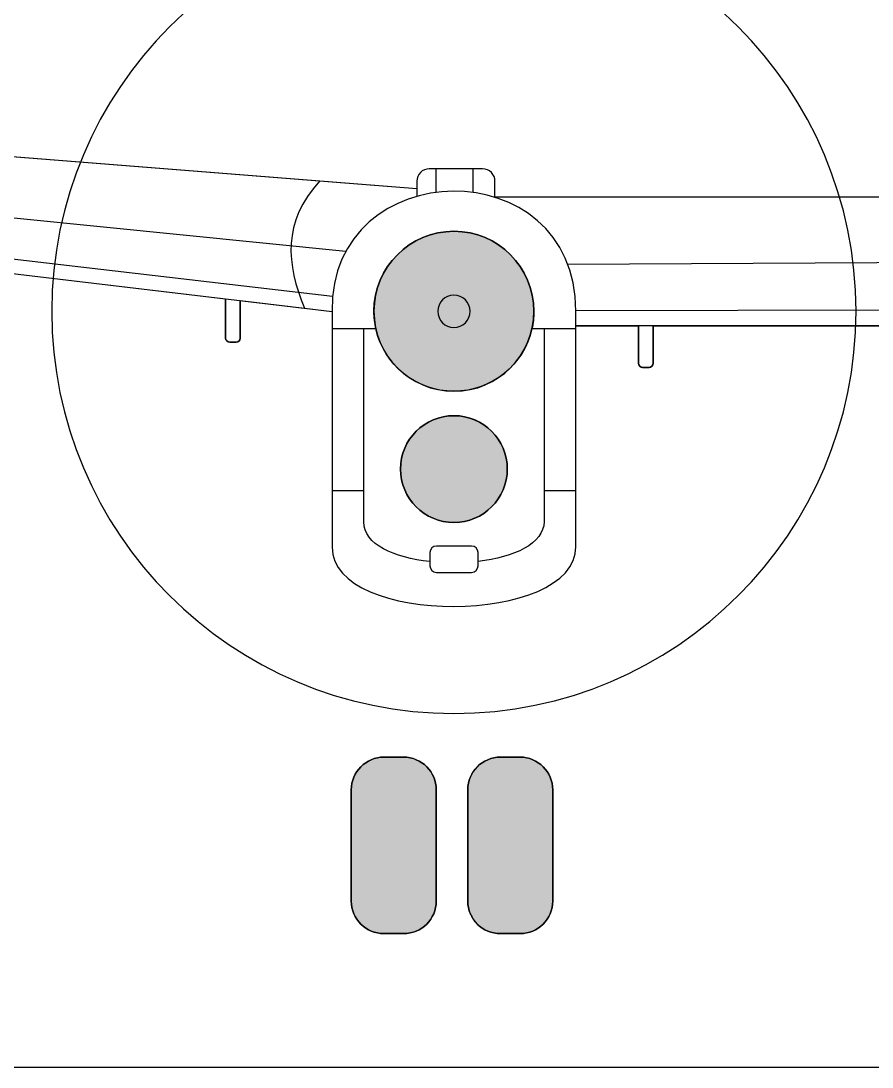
# Model space of a CAD drawing. Extents: x 65 to 355, y 40 to 244.
# Drawn here: x 236.07 to 254.15, y 185.97 to 208.19 of the extents above; entities that cross this region are included whole.
import ezdxf

# ---------------------------------------------------------------- set-up
doc = ezdxf.new("R2010")
doc.units = 0
doc.header["$MEASUREMENT"] = 0
doc.layers.add('4-VIEW', color=7, linetype='CONTINUOUS')
doc.layers.add('SOLIDS', color=7, linetype='CONTINUOUS')

# ---------------------------------------------------------------- blocks, each defined once
blk = doc.blocks.new('BLOCK_2')
at = {"layer": '4-VIEW', "color": 7}
for points in [[(242.972, 203.295), (206.306, 206.974)], [(242.693, 202.34), (207.276, 206.462)], [(244.882, 205.048), (244.882, 204.549)], [(245.673, 205.048), (245.673, 204.548)], [(282.005, 204.444), (246.141, 204.444)], [(259.498, 203.083), (247.686, 203.018)], [(258.177, 202.053), (247.857, 202.031)], [(258.051, 201.718), (247.857, 201.718)], [(243.611, 201.651), (242.681, 201.651)], [(247.857, 201.651), (246.926, 201.651)], [(243.354, 198.208), (242.681, 198.208)], [(247.857, 198.208), (247.182, 198.208)]]:
    blk.add_lwpolyline(points, dxfattribs=at)
for points, knots in [([(245.268, 193.484), (240.552, 193.484), (236.729, 197.307), (236.729, 202.023), (236.729, 206.739), (240.552, 210.562), (245.268, 210.562), (249.984, 210.562), (253.807, 206.739), (253.807, 202.023), (253.807, 197.307), (249.984, 193.484), (245.268, 193.484)], [0, 0, 0, 0, 1, 1, 1, 2, 2, 2, 3, 3, 3, 4, 4, 4, 4]), ([(244.481, 204.624), (244.481, 204.624), (206.265, 207.645), (206.265, 207.645), (204.632, 207.774), (205.623, 206.425), (206.48, 206.323), (206.48, 206.323), (242.681, 202.022), (242.681, 202.022)], [0, 0, 0, 0, 1, 1, 1, 2, 2, 2, 3, 3, 3, 3]), ([(242.681, 202.022), (242.638, 205.382), (247.857, 205.466), (247.857, 202.023), (247.857, 202.023), (247.857, 202.022), (247.857, 202.022), (247.857, 202.022), (247.857, 197.024), (247.857, 197.024), (247.857, 195.343), (242.681, 195.327), (242.681, 197.016), (242.681, 197.016), (242.681, 202.022), (242.681, 202.022), (242.681, 202.022), (242.681, 202.022), (242.681, 202.022)], [0, 0, 0, 0, 1, 1, 1, 2, 2, 2, 3, 3, 3, 4, 4, 4, 5, 5, 5, 6, 6, 6, 6]), ([(246.141, 204.444), (246.141, 204.444), (246.141, 204.784), (246.141, 204.784), (246.141, 204.929), (246.022, 205.048), (245.877, 205.048), (245.877, 205.048), (244.745, 205.048), (244.745, 205.048), (244.599, 205.048), (244.481, 204.929), (244.481, 204.784), (244.481, 204.784), (244.481, 204.465), (244.481, 204.465)], [0, 0, 0, 0, 1, 1, 1, 2, 2, 2, 3, 3, 3, 4, 4, 4, 5, 5, 5, 5]), ([(245.268, 200.325), (244.331, 200.325), (243.57, 201.085), (243.57, 202.023), (243.57, 202.961), (244.331, 203.722), (245.268, 203.722), (246.207, 203.722), (246.967, 202.961), (246.967, 202.023), (246.967, 201.085), (246.207, 200.325), (245.268, 200.325), (245.268, 200.325), (245.268, 200.325), (245.268, 200.325)], [0, 0, 0, 0, 1, 1, 1, 2, 2, 2, 3, 3, 3, 4, 4, 4, 5, 5, 5, 5]), ([(240.732, 202.253), (240.732, 202.253), (240.732, 201.455), (240.732, 201.455), (240.732, 201.407), (240.692, 201.367), (240.644, 201.367), (240.644, 201.367), (240.508, 201.367), (240.508, 201.367), (240.459, 201.367), (240.419, 201.407), (240.419, 201.455), (240.419, 201.455), (240.419, 202.291), (240.419, 202.291)], [0, 0, 0, 0, 1, 1, 1, 2, 2, 2, 3, 3, 3, 4, 4, 4, 5, 5, 5, 5]), ([(245.268, 201.68), (245.079, 201.68), (244.926, 201.834), (244.926, 202.023), (244.926, 202.212), (245.079, 202.366), (245.268, 202.366), (245.458, 202.366), (245.612, 202.212), (245.612, 202.023), (245.612, 201.834), (245.458, 201.68), (245.268, 201.68), (245.268, 201.68), (245.268, 201.68), (245.268, 201.68)], [0, 0, 0, 0, 1, 1, 1, 2, 2, 2, 3, 3, 3, 4, 4, 4, 5, 5, 5, 5]), ([(249.501, 201.718), (249.501, 201.718), (249.501, 200.92), (249.501, 200.92), (249.501, 200.872), (249.461, 200.832), (249.412, 200.832), (249.412, 200.832), (249.276, 200.832), (249.276, 200.832), (249.227, 200.832), (249.188, 200.872), (249.188, 200.92), (249.188, 200.92), (249.188, 201.718), (249.188, 201.718)], [0, 0, 0, 0, 1, 1, 1, 2, 2, 2, 3, 3, 3, 4, 4, 4, 5, 5, 5, 5]), ([(244.757, 196.709), (243.998, 196.792), (243.354, 197.072), (243.354, 197.55), (243.354, 197.55), (243.354, 201.651), (243.354, 201.651)], [0, 0, 0, 0, 1, 1, 1, 2, 2, 2, 2]), ([(247.182, 201.651), (247.182, 201.651), (247.182, 197.558), (247.182, 197.558), (247.182, 197.084), (246.539, 196.801), (245.781, 196.713)], [0, 0, 0, 0, 1, 1, 1, 2, 2, 2, 2]), ([(245.268, 197.539), (244.642, 197.539), (244.135, 198.047), (244.135, 198.673), (244.135, 199.299), (244.642, 199.807), (245.268, 199.807), (245.895, 199.807), (246.402, 199.299), (246.402, 198.673), (246.402, 198.047), (245.895, 197.539), (245.268, 197.539), (245.268, 197.539), (245.268, 197.539), (245.268, 197.539)], [0, 0, 0, 0, 1, 1, 1, 2, 2, 2, 3, 3, 3, 4, 4, 4, 5, 5, 5, 5]), ([(245.641, 196.48), (245.641, 196.48), (244.896, 196.48), (244.896, 196.48), (244.82, 196.48), (244.757, 196.543), (244.757, 196.62), (244.757, 196.62), (244.757, 196.899), (244.757, 196.899), (244.757, 196.976), (244.82, 197.038), (244.896, 197.038), (244.896, 197.038), (245.641, 197.038), (245.641, 197.038), (245.718, 197.038), (245.781, 196.976), (245.781, 196.899), (245.781, 196.899), (245.781, 196.62), (245.781, 196.62), (245.781, 196.543), (245.718, 196.48), (245.641, 196.48), (245.641, 196.48), (245.641, 196.48), (245.641, 196.48)], [0, 0, 0, 0, 1, 1, 1, 2, 2, 2, 3, 3, 3, 4, 4, 4, 5, 5, 5, 6, 6, 6, 7, 7, 7, 8, 8, 8, 9, 9, 9, 9]), ([(244.202, 192.556), (244.202, 192.556), (243.782, 192.556), (243.782, 192.556), (243.402, 192.556), (243.09, 192.244), (243.09, 191.863), (243.09, 191.863), (243.09, 189.5), (243.09, 189.5), (243.09, 189.12), (243.402, 188.808), (243.782, 188.808), (243.782, 188.808), (244.202, 188.808), (244.202, 188.808), (244.582, 188.808), (244.894, 189.12), (244.894, 189.5), (244.894, 189.5), (244.894, 191.863), (244.894, 191.863), (244.894, 192.244), (244.582, 192.556), (244.202, 192.556), (244.202, 192.556), (244.202, 192.556), (244.202, 192.556)], [0, 0, 0, 0, 1, 1, 1, 2, 2, 2, 3, 3, 3, 4, 4, 4, 5, 5, 5, 6, 6, 6, 7, 7, 7, 8, 8, 8, 9, 9, 9, 9]), ([(246.675, 192.556), (246.675, 192.556), (246.255, 192.556), (246.255, 192.556), (245.874, 192.556), (245.563, 192.244), (245.563, 191.863), (245.563, 191.863), (245.563, 189.5), (245.563, 189.5), (245.563, 189.12), (245.874, 188.808), (246.255, 188.808), (246.255, 188.808), (246.675, 188.808), (246.675, 188.808), (247.055, 188.808), (247.367, 189.12), (247.367, 189.5), (247.367, 189.5), (247.367, 191.863), (247.367, 191.863), (247.367, 192.244), (247.055, 192.556), (246.675, 192.556), (246.675, 192.556), (246.675, 192.556), (246.675, 192.556)], [0, 0, 0, 0, 1, 1, 1, 2, 2, 2, 3, 3, 3, 4, 4, 4, 5, 5, 5, 6, 6, 6, 7, 7, 7, 8, 8, 8, 9, 9, 9, 9])]:
    blk.add_open_spline(points, degree=3, knots=knots, dxfattribs=at)
blk.add_open_spline([(242.416, 204.787), (241.622, 203.925), (241.709, 203.016), (242.095, 202.091)], degree=3, dxfattribs=at)

msp = doc.modelspace()

# ---------------------------------------------------------------- hatches: boundary and pattern name
at = {"layer": 'SOLIDS'}
h = msp.add_hatch(color=7, dxfattribs=at)
edge = h.paths.add_edge_path()
edge.add_spline(control_points=[(245.268, 203.722), (244.33, 203.722), (243.57, 202.961), (243.57, 202.023), (243.57, 201.895), (243.584, 201.771), (243.611, 201.651), (243.78, 200.892), (244.458, 200.325), (245.268, 200.325), (246.078, 200.325), (246.756, 200.892), (246.926, 201.651), (246.953, 201.771), (246.966, 201.895), (246.966, 202.023), (246.966, 202.961), (246.207, 203.722), (245.268, 203.722), (245.268, 203.722), (245.268, 203.722), (245.268, 203.722)], knot_values=[0, 0, 0, 0, 1, 1, 1, 2, 2, 2, 3, 3, 3, 4, 4, 4, 5, 5, 5, 6, 6, 6, 7, 7, 7, 7], degree=3, periodic=1)
edge = h.paths.add_edge_path()
edge.add_spline(control_points=[(245.268, 199.807), (244.642, 199.807), (244.135, 199.299), (244.135, 198.673), (244.135, 198.047), (244.642, 197.539), (245.268, 197.539), (245.894, 197.539), (246.402, 198.047), (246.402, 198.673), (246.402, 199.299), (245.894, 199.807), (245.268, 199.807)], knot_values=[0, 0, 0, 0, 1, 1, 1, 2, 2, 2, 3, 3, 3, 4, 4, 4, 4], degree=3, periodic=1)
h = msp.add_hatch(color=7, dxfattribs=at)
edge = h.paths.add_edge_path()
edge.add_spline(control_points=[(243.782, 192.556), (243.782, 192.556), (244.201, 192.556), (244.201, 192.556), (244.582, 192.556), (244.894, 192.244), (244.894, 191.863), (244.894, 191.863), (244.894, 189.5), (244.894, 189.5), (244.894, 189.12), (244.582, 188.808), (244.201, 188.808), (244.201, 188.808), (243.782, 188.808), (243.782, 188.808), (243.402, 188.808), (243.09, 189.12), (243.09, 189.5), (243.09, 189.5), (243.09, 191.863), (243.09, 191.863), (243.09, 192.244), (243.402, 192.556), (243.782, 192.556)], knot_values=[0, 0, 0, 0, 1, 1, 1, 2, 2, 2, 3, 3, 3, 4, 4, 4, 5, 5, 5, 6, 6, 6, 7, 7, 7, 8, 8, 8, 8], degree=3, periodic=1)
h = msp.add_hatch(color=7, dxfattribs=at)
edge = h.paths.add_edge_path()
edge.add_spline(control_points=[(246.255, 192.556), (246.255, 192.556), (246.674, 192.556), (246.674, 192.556), (247.055, 192.556), (247.367, 192.244), (247.367, 191.863), (247.367, 191.863), (247.367, 189.5), (247.367, 189.5), (247.367, 189.12), (247.055, 188.808), (246.674, 188.808), (246.674, 188.808), (246.255, 188.808), (246.255, 188.808), (245.874, 188.808), (245.562, 189.12), (245.562, 189.5), (245.562, 189.5), (245.562, 191.863), (245.562, 191.863), (245.562, 192.244), (245.874, 192.556), (246.255, 192.556)], knot_values=[0, 0, 0, 0, 1, 1, 1, 2, 2, 2, 3, 3, 3, 4, 4, 4, 5, 5, 5, 6, 6, 6, 7, 7, 7, 8, 8, 8, 8], degree=3, periodic=1)

# ---------------------------------------------------------------- linework, layer by layer
at = {"layer": '4-VIEW', "color": 7}
msp.add_lwpolyline([(205.434, 185.975), (323.231, 185.975)], dxfattribs=at)
at = {"layer": 'SOLIDS'}
for points, knots in [([(244.481, 204.784), (244.481, 204.929), (244.599, 205.048), (244.744, 205.048), (244.744, 205.048), (244.882, 205.048), (244.882, 205.048), (244.882, 205.048), (245.673, 205.048), (245.673, 205.048), (245.673, 205.048), (245.877, 205.048), (245.877, 205.048), (246.022, 205.048), (246.141, 204.929), (246.141, 204.784), (246.141, 204.784), (246.141, 204.444), (246.141, 204.444), (246.141, 204.444), (259.429, 204.444), (259.429, 204.444), (260.34, 205.535), (261.412, 206.465), (263.163, 206.718), (263.14, 206.796), (263.131, 206.893), (263.132, 207.017), (263.132, 207.017), (263.431, 222.587), (263.431, 222.587), (263.433, 222.685), (263.441, 222.776), (263.456, 222.86), (263.456, 222.86), (245.202, 222.955), (245.202, 222.955), (245.202, 222.955), (245.004, 222.956), (245.004, 222.956), (244.551, 222.959), (243.887, 223.63), (244.76, 223.647), (244.76, 223.647), (245.202, 223.656), (245.202, 223.656), (245.202, 223.656), (261.672, 223.981), (261.672, 223.981), (263.356, 224.014), (264.79, 224.014), (266.473, 223.981), (266.473, 223.981), (282.944, 223.656), (282.944, 223.656), (282.944, 223.656), (283.386, 223.647), (283.386, 223.647), (284.258, 223.63), (283.594, 222.959), (283.141, 222.956), (283.141, 222.956), (282.944, 222.955), (282.944, 222.955), (282.944, 222.955), (264.691, 222.86), (264.691, 222.86), (264.705, 222.776), (264.713, 222.685), (264.714, 222.587), (264.714, 222.587), (265.013, 207.017), (265.013, 207.017), (265.015, 206.893), (265.006, 206.796), (264.982, 206.718), (266.733, 206.465), (267.805, 205.535), (268.716, 204.444), (268.716, 204.444), (282.004, 204.444), (282.004, 204.444), (282.004, 204.444), (282.004, 204.784), (282.004, 204.784), (282.004, 204.929), (282.123, 205.048), (282.268, 205.048), (282.268, 205.048), (282.472, 205.048), (282.472, 205.048), (282.472, 205.048), (283.263, 205.048), (283.263, 205.048), (283.263, 205.048), (283.4, 205.048), (283.4, 205.048), (283.547, 205.048), (283.665, 204.929), (283.665, 204.784), (283.665, 204.784), (283.665, 204.624), (283.665, 204.624), (283.665, 204.624), (285.73, 204.787), (285.73, 204.787), (285.73, 204.787), (320.887, 207.566), (320.887, 207.566), (320.887, 207.566), (321.88, 207.645), (321.88, 207.645), (323.513, 207.774), (322.523, 206.425), (321.665, 206.323), (321.665, 206.323), (321.028, 206.249), (321.028, 206.249), (321.028, 206.249), (321.028, 205.413), (321.028, 205.413), (321.028, 205.364), (320.989, 205.324), (320.94, 205.324), (320.94, 205.324), (320.804, 205.324), (320.804, 205.324), (320.755, 205.324), (320.716, 205.364), (320.716, 205.413), (320.716, 205.413), (320.716, 206.21), (320.716, 206.21), (320.716, 206.21), (314.337, 205.454), (314.337, 205.454), (314.337, 205.454), (314.337, 204.618), (314.337, 204.618), (314.337, 204.569), (314.298, 204.529), (314.249, 204.529), (314.249, 204.529), (314.113, 204.529), (314.113, 204.529), (314.065, 204.529), (314.025, 204.569), (314.025, 204.618), (314.025, 204.618), (314.025, 205.415), (314.025, 205.415), (314.025, 205.415), (304.453, 204.279), (304.453, 204.279), (304.453, 204.279), (304.453, 203.443), (304.453, 203.443), (304.453, 203.395), (304.414, 203.355), (304.365, 203.355), (304.365, 203.355), (304.229, 203.355), (304.229, 203.355), (304.181, 203.355), (304.141, 203.395), (304.141, 203.443), (304.141, 203.443), (304.141, 204.241), (304.141, 204.241), (304.141, 204.241), (295.661, 203.234), (295.661, 203.234), (295.661, 203.234), (295.661, 202.398), (295.661, 202.398), (295.661, 202.35), (295.622, 202.31), (295.573, 202.31), (295.573, 202.31), (295.437, 202.31), (295.437, 202.31), (295.389, 202.31), (295.349, 202.35), (295.349, 202.398), (295.349, 202.398), (295.349, 203.196), (295.349, 203.196), (295.349, 203.196), (287.726, 202.291), (287.726, 202.291), (287.726, 202.291), (287.726, 201.455), (287.726, 201.455), (287.726, 201.407), (287.686, 201.367), (287.638, 201.367), (287.638, 201.367), (287.501, 201.367), (287.501, 201.367), (287.453, 201.367), (287.413, 201.407), (287.413, 201.455), (287.413, 201.455), (287.413, 202.253), (287.413, 202.253), (287.413, 202.253), (286.05, 202.091), (286.05, 202.091), (286.05, 202.091), (285.465, 202.022), (285.465, 202.022), (285.465, 202.022), (285.465, 201.651), (285.465, 201.651), (285.465, 201.651), (285.465, 198.208), (285.465, 198.208), (285.465, 198.208), (285.465, 197.016), (285.465, 197.016), (285.465, 195.327), (280.289, 195.343), (280.289, 197.024), (280.289, 197.024), (280.289, 198.208), (280.289, 198.208), (280.289, 198.208), (280.289, 201.651), (280.289, 201.651), (280.289, 201.651), (280.289, 201.718), (280.289, 201.718), (280.289, 201.718), (278.958, 201.718), (278.958, 201.718), (278.958, 201.718), (278.958, 200.92), (278.958, 200.92), (278.958, 200.872), (278.918, 200.832), (278.869, 200.832), (278.869, 200.832), (278.733, 200.832), (278.733, 200.832), (278.685, 200.832), (278.645, 200.872), (278.645, 200.92), (278.645, 200.92), (278.645, 201.718), (278.645, 201.718), (278.645, 201.718), (270.095, 201.718), (270.095, 201.718), (270.136, 201.563), (270.157, 201.399), (270.157, 201.23), (270.157, 201.23), (270.157, 198.975), (270.157, 198.975), (270.157, 198.975), (270.157, 194.566), (270.157, 194.566), (270.157, 193.171), (269.041, 192.638), (267.701, 192.451), (266.475, 192.281), (261.58, 192.281), (260.372, 192.462), (259.065, 192.658), (257.988, 193.196), (257.988, 194.566), (257.988, 194.566), (257.988, 198.975), (257.988, 198.975), (257.988, 198.975), (257.988, 201.23), (257.988, 201.23), (257.988, 201.399), (258.009, 201.563), (258.051, 201.718), (258.051, 201.718), (249.501, 201.718), (249.501, 201.718), (249.501, 201.718), (249.501, 200.92), (249.501, 200.92), (249.501, 200.872), (249.461, 200.832), (249.412, 200.832), (249.412, 200.832), (249.276, 200.832), (249.276, 200.832), (249.227, 200.832), (249.188, 200.872), (249.188, 200.92), (249.188, 200.92), (249.188, 201.718), (249.188, 201.718), (249.188, 201.718), (247.857, 201.718), (247.857, 201.718), (247.857, 201.718), (247.857, 201.651), (247.857, 201.651), (247.857, 201.651), (247.857, 198.208), (247.857, 198.208), (247.857, 198.208), (247.857, 197.024), (247.857, 197.024), (247.857, 195.343), (242.681, 195.327), (242.681, 197.016), (242.681, 197.016), (242.681, 198.208), (242.681, 198.208), (242.681, 198.208), (242.681, 201.651), (242.681, 201.651), (242.681, 201.651), (242.681, 202.022), (242.681, 202.022), (242.681, 202.022), (242.095, 202.091), (242.095, 202.091), (242.095, 202.091), (240.732, 202.253), (240.732, 202.253), (240.732, 202.253), (240.732, 201.455), (240.732, 201.455), (240.732, 201.407), (240.692, 201.367), (240.644, 201.367), (240.644, 201.367), (240.508, 201.367), (240.508, 201.367), (240.459, 201.367), (240.419, 201.407), (240.419, 201.455), (240.419, 201.455), (240.419, 202.291), (240.419, 202.291), (240.419, 202.291), (232.797, 203.196), (232.797, 203.196), (232.797, 203.196), (232.797, 202.398), (232.797, 202.398), (232.797, 202.35), (232.757, 202.31), (232.709, 202.31), (232.709, 202.31), (232.572, 202.31), (232.572, 202.31), (232.524, 202.31), (232.485, 202.35), (232.485, 202.398), (232.485, 202.398), (232.485, 203.234), (232.485, 203.234), (232.485, 203.234), (224.004, 204.241), (224.004, 204.241), (224.004, 204.241), (224.004, 203.443), (224.004, 203.443), (224.004, 203.395), (223.965, 203.355), (223.916, 203.355), (223.916, 203.355), (223.78, 203.355), (223.78, 203.355), (223.731, 203.355), (223.692, 203.395), (223.692, 203.443), (223.692, 203.443), (223.692, 204.279), (223.692, 204.279), (223.692, 204.279), (214.12, 205.415), (214.12, 205.415), (214.12, 205.415), (214.12, 204.618), (214.12, 204.618), (214.12, 204.569), (214.081, 204.529), (214.032, 204.529), (214.032, 204.529), (213.896, 204.529), (213.896, 204.529), (213.847, 204.529), (213.807, 204.569), (213.807, 204.618), (213.807, 204.618), (213.807, 205.454), (213.807, 205.454), (213.807, 205.454), (207.43, 206.21), (207.43, 206.21), (207.43, 206.21), (207.43, 205.413), (207.43, 205.413), (207.43, 205.364), (207.39, 205.324), (207.342, 205.324), (207.342, 205.324), (207.206, 205.324), (207.206, 205.324), (207.157, 205.324), (207.118, 205.364), (207.118, 205.413), (207.118, 205.413), (207.118, 206.249), (207.118, 206.249), (207.118, 206.249), (206.48, 206.323), (206.48, 206.323), (205.622, 206.425), (204.632, 207.774), (206.265, 207.645), (206.265, 207.645), (207.259, 207.566), (207.259, 207.566), (207.259, 207.566), (242.416, 204.787), (242.416, 204.787), (242.416, 204.787), (244.481, 204.624), (244.481, 204.624), (244.481, 204.624), (244.481, 204.784), (244.481, 204.784)], [0, 0, 0, 0, 1, 1, 1, 2, 2, 2, 3, 3, 3, 4, 4, 4, 5, 5, 5, 6, 6, 6, 7, 7, 7, 8, 8, 8, 9, 9, 9, 10, 10, 10, 11, 11, 11, 12, 12, 12, 13, 13, 13, 14, 14, 14, 15, 15, 15, 16, 16, 16, 17, 17, 17, 18, 18, 18, 19, 19, 19, 20, 20, 20, 21, 21, 21, 22, 22, 22, 23, 23, 23, 24, 24, 24, 25, 25, 25, 26, 26, 26, 27, 27, 27, 28, 28, 28, 29, 29, 29, 30, 30, 30, 31, 31, 31, 32, 32, 32, 33, 33, 33, 34, 34, 34, 35, 35, 35, 36, 36, 36, 37, 37, 37, 38, 38, 38, 39, 39, 39, 40, 40, 40, 41, 41, 41, 42, 42, 42, 43, 43, 43, 44, 44, 44, 45, 45, 45, 46, 46, 46, 47, 47, 47, 48, 48, 48, 49, 49, 49, 50, 50, 50, 51, 51, 51, 52, 52, 52, 53, 53, 53, 54, 54, 54, 55, 55, 55, 56, 56, 56, 57, 57, 57, 58, 58, 58, 59, 59, 59, 60, 60, 60, 61, 61, 61, 62, 62, 62, 63, 63, 63, 64, 64, 64, 65, 65, 65, 66, 66, 66, 67, 67, 67, 68, 68, 68, 69, 69, 69, 70, 70, 70, 71, 71, 71, 72, 72, 72, 73, 73, 73, 74, 74, 74, 75, 75, 75, 76, 76, 76, 77, 77, 77, 78, 78, 78, 79, 79, 79, 80, 80, 80, 81, 81, 81, 82, 82, 82, 83, 83, 83, 84, 84, 84, 85, 85, 85, 86, 86, 86, 87, 87, 87, 88, 88, 88, 89, 89, 89, 90, 90, 90, 91, 91, 91, 92, 92, 92, 93, 93, 93, 94, 94, 94, 95, 95, 95, 96, 96, 96, 97, 97, 97, 98, 98, 98, 99, 99, 99, 100, 100, 100, 101, 101, 101, 102, 102, 102, 103, 103, 103, 104, 104, 104, 105, 105, 105, 106, 106, 106, 107, 107, 107, 108, 108, 108, 109, 109, 109, 110, 110, 110, 111, 111, 111, 112, 112, 112, 113, 113, 113, 114, 114, 114, 115, 115, 115, 116, 116, 116, 117, 117, 117, 118, 118, 118, 119, 119, 119, 120, 120, 120, 121, 121, 121, 122, 122, 122, 123, 123, 123, 124, 124, 124, 125, 125, 125, 126, 126, 126, 127, 127, 127, 128, 128, 128, 129, 129, 129, 130, 130, 130, 131, 131, 131, 132, 132, 132, 133, 133, 133, 134, 134, 134, 135, 135, 135, 136, 136, 136, 137, 137, 137, 138, 138, 138, 139, 139, 139, 140, 140, 140, 141, 141, 141, 142, 142, 142, 143, 143, 143, 144, 144, 144, 144]), ([(245.268, 203.722), (244.33, 203.722), (243.57, 202.961), (243.57, 202.023), (243.57, 201.895), (243.584, 201.771), (243.611, 201.651), (243.78, 200.892), (244.458, 200.325), (245.268, 200.325), (246.078, 200.325), (246.756, 200.892), (246.926, 201.651), (246.953, 201.771), (246.966, 201.895), (246.966, 202.023), (246.966, 202.961), (246.207, 203.722), (245.268, 203.722), (245.268, 203.722), (245.268, 203.722), (245.268, 203.722)], [0, 0, 0, 0, 1, 1, 1, 2, 2, 2, 3, 3, 3, 4, 4, 4, 5, 5, 5, 6, 6, 6, 7, 7, 7, 7]), ([(245.268, 199.807), (244.642, 199.807), (244.135, 199.299), (244.135, 198.673), (244.135, 198.047), (244.642, 197.539), (245.268, 197.539), (245.894, 197.539), (246.402, 198.047), (246.402, 198.673), (246.402, 199.299), (245.894, 199.807), (245.268, 199.807)], [0, 0, 0, 0, 1, 1, 1, 2, 2, 2, 3, 3, 3, 4, 4, 4, 4]), ([(243.782, 192.556), (243.782, 192.556), (244.201, 192.556), (244.201, 192.556), (244.582, 192.556), (244.894, 192.244), (244.894, 191.863), (244.894, 191.863), (244.894, 189.5), (244.894, 189.5), (244.894, 189.12), (244.582, 188.808), (244.201, 188.808), (244.201, 188.808), (243.782, 188.808), (243.782, 188.808), (243.402, 188.808), (243.09, 189.12), (243.09, 189.5), (243.09, 189.5), (243.09, 191.863), (243.09, 191.863), (243.09, 192.244), (243.402, 192.556), (243.782, 192.556)], [0, 0, 0, 0, 1, 1, 1, 2, 2, 2, 3, 3, 3, 4, 4, 4, 5, 5, 5, 6, 6, 6, 7, 7, 7, 8, 8, 8, 8]), ([(246.255, 192.556), (246.255, 192.556), (246.674, 192.556), (246.674, 192.556), (247.055, 192.556), (247.367, 192.244), (247.367, 191.863), (247.367, 191.863), (247.367, 189.5), (247.367, 189.5), (247.367, 189.12), (247.055, 188.808), (246.674, 188.808), (246.674, 188.808), (246.255, 188.808), (246.255, 188.808), (245.874, 188.808), (245.562, 189.12), (245.562, 189.5), (245.562, 189.5), (245.562, 191.863), (245.562, 191.863), (245.562, 192.244), (245.874, 192.556), (246.255, 192.556)], [0, 0, 0, 0, 1, 1, 1, 2, 2, 2, 3, 3, 3, 4, 4, 4, 5, 5, 5, 6, 6, 6, 7, 7, 7, 8, 8, 8, 8])]:
    msp.add_open_spline(points, degree=3, knots=knots, dxfattribs=at)

# ---------------------------------------------------------------- block references
at = {"layer": '4-VIEW'}
msp.add_blockref('BLOCK_2', (0, 0), dxfattribs=at)

doc.saveas('drawing.dxf')
